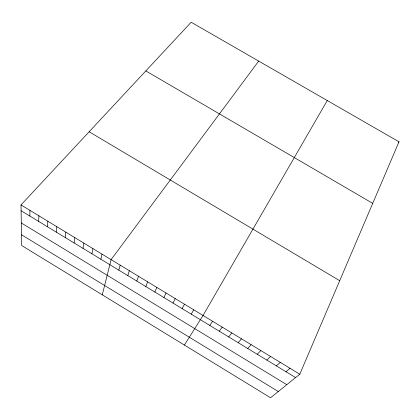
<?xml version="1.0" encoding="UTF-8"?>
<svg xmlns="http://www.w3.org/2000/svg" width="420" height="420" viewBox="0 0 420 420"><rect width="100%" height="100%" fill="white"/><g stroke="black" fill="none" stroke-linecap="round" stroke-linejoin="round"><path stroke-width="0.63" d="M29.888 216.079L29.925 210.357M38.698 221.434L38.871 215.786M47.528 226.8L47.833 221.23M56.374 232.176L56.816 226.684M65.237 237.568L65.814 232.15M74.12 242.965L74.834 237.62M83.018 248.372L83.869 243.107M91.938 253.796L92.925 248.609M100.873 259.224L101.997 254.116M102.275 294.819L111.09 259.634L258.699 61.094M118.797 270.123L120.199 265.167M127.79 275.588L129.329 270.711M136.799 281.059L138.474 276.266M145.824 286.545L147.641 281.831M154.87 292.047L156.828 287.406M299.78 374.204L399 141.813L191.158 22.234L21 204.939L21.662 245.511L270.559 397.766L299.78 374.204L21 204.939M163.931 297.554L166.031 292.997M173.009 303.072L175.256 298.594M182.112 308.606L184.496 304.206M327.264 100.543L203.039 315.462L184.375 345.046M191.226 314.144L193.757 309.829M209.795 325.432L212.62 321.284M219.251 331.181L222.222 327.112M228.722 336.935L231.84 332.955M398.239 142.742L399 141.813M238.214 342.704L241.484 338.809M247.727 348.49L251.15 344.678M257.26 354.281L260.831 350.558M266.81 360.087L270.538 356.449M276.386 365.904L280.266 362.355M285.978 371.737L290.01 368.272M145.819 70.917L372.724 203.364M89.135 131.775L339.707 280.686M21.095 210.735L295.591 377.58M21.294 222.952L286.781 384.689M21.488 234.754L278.287 391.534"/></g></svg>
